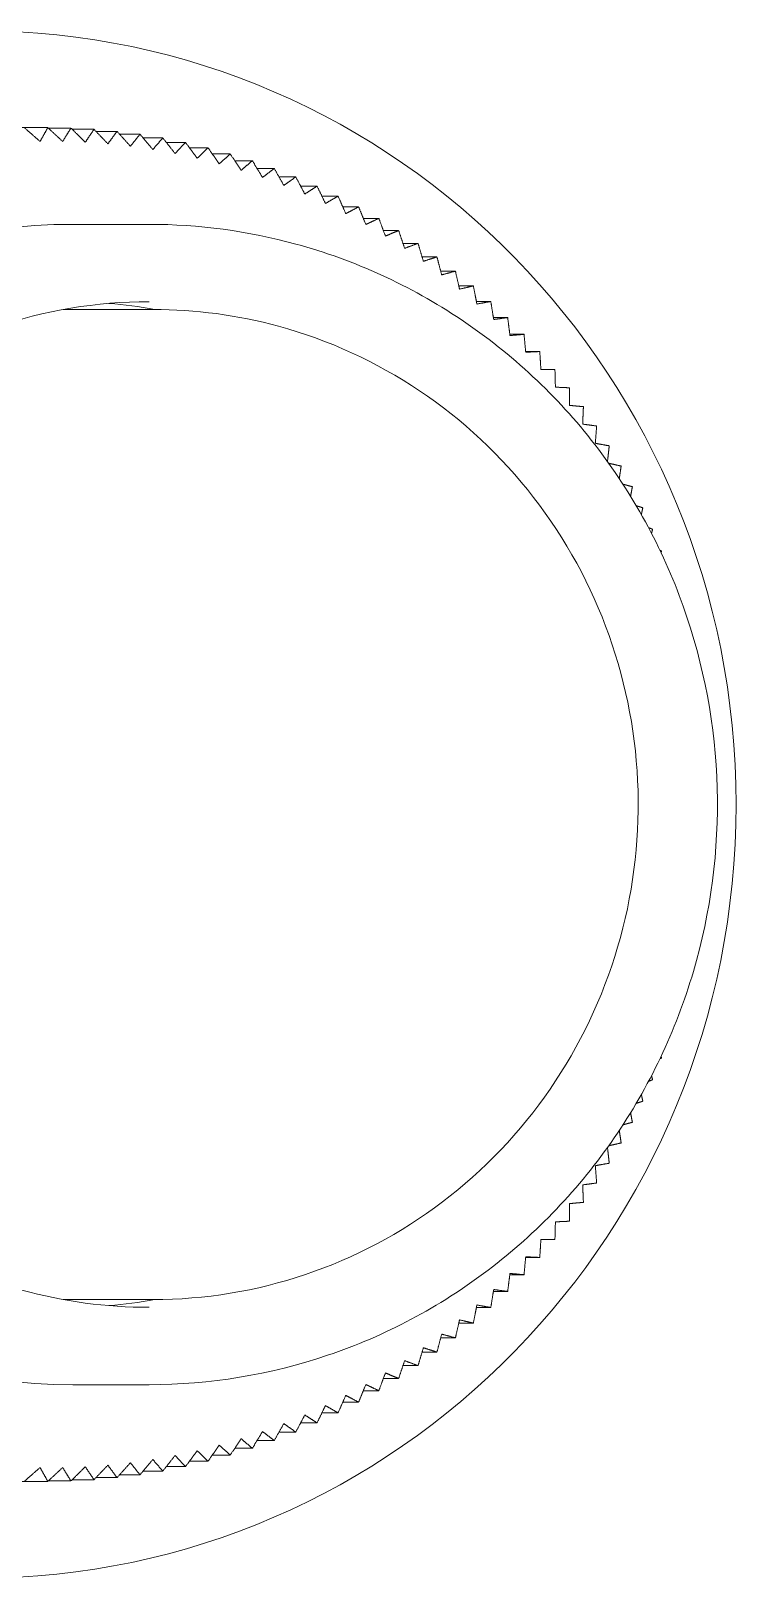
# Model space of a CAD drawing. Header units: millimetres. Extents: x 4969 to 37601, y -771 to 6478.
# Drawn here: x 10693.82 to 10712.06, y 3093.16 to 3133.16 of the extents above; entities that cross this region are included whole.
import ezdxf

# ---------------------------------------------------------------- set-up
doc = ezdxf.new("R2010")
doc.units = ezdxf.units.MM
doc.header["$LTSCALE"] = 7
doc.header["$MEASUREMENT"] = 0
doc.layers.get('0').update_dxf_attribs({"linetype": 'CONTINUOUS'})
doc.layers.add('REMOTE BOX ASSY(OP)$0$가시적인 것(ISO)', color=3, linetype='CONTINUOUS', lineweight=5)

# ---------------------------------------------------------------- blocks, each defined once
blk = doc.blocks.new('A$C110D02F4')
at = {"layer": 'REMOTE BOX ASSY(OP)$0$가시적인 것(ISO)'}
for p, q in [((-109.968, 215), (-108.201, 215)), ((-108.189, 214.989), (-107.603, 214.989)), ((-107.571, 214.957), (-107.007, 214.957)), ((-106.956, 214.904), (-106.412, 214.904)), ((-106.345, 214.83), (-105.819, 214.83)), ((-105.738, 214.734), (-105.228, 214.734)), ((-105.136, 214.618), (-104.642, 214.618)), ((-104.54, 214.48), (-104.06, 214.48)), ((-103.95, 214.322), (-103.483, 214.322)), ((-103.366, 214.143), (-102.911, 214.143)), ((-102.79, 213.945), (-102.346, 213.945)), ((-102.223, 213.726), (-101.789, 213.726)), ((-101.663, 213.487), (-101.239, 213.487)), ((-101.113, 213.229), (-100.697, 213.229)), ((-100.573, 212.952), (-100.165, 212.952)), ((-107.556, 212.5), (-105.581, 212.5)), ((-100.044, 212.655), (-99.642, 212.655)), ((-99.525, 212.341), (-99.13, 212.341)), ((-99.018, 212.008), (-98.629, 212.008)), ((-98.524, 211.658), (-98.139, 211.658)), ((-98.042, 211.29), (-97.662, 211.29)), ((-97.574, 210.906), (-97.198, 210.906)), ((-97.119, 210.505), (-96.747, 210.505)), ((-107.66, 210.3), (-105.477, 210.3)), ((-96.679, 210.088), (-96.31, 210.088)), ((-96.255, 209.657), (-95.888, 209.657)), ((-95.845, 209.21), (-95.48, 209.21)), ((-95.845, 185.79), (-95.48, 185.79)), ((-96.255, 185.343), (-95.888, 185.343)), ((-96.679, 184.912), (-96.31, 184.912)), ((-107.66, 184.7), (-105.477, 184.7)), ((-97.119, 184.495), (-96.747, 184.495)), ((-97.574, 184.094), (-97.198, 184.094)), ((-98.042, 183.71), (-97.662, 183.71)), ((-98.524, 183.342), (-98.139, 183.342)), ((-99.018, 182.992), (-98.629, 182.992)), ((-107.556, 182.5), (-105.581, 182.5)), ((-99.525, 182.659), (-99.13, 182.659)), ((-100.573, 182.048), (-100.165, 182.048)), ((-100.044, 182.345), (-99.642, 182.345)), ((-101.113, 181.771), (-100.697, 181.771)), ((-102.223, 181.274), (-101.789, 181.274)), ((-101.663, 181.513), (-101.239, 181.513)), ((-103.366, 180.857), (-102.911, 180.857)), ((-102.79, 181.055), (-102.346, 181.055)), ((-104.54, 180.52), (-104.06, 180.52)), ((-103.95, 180.678), (-103.483, 180.678)), ((-109.968, 180), (-108.201, 180)), ((-108.189, 180.011), (-107.603, 180.011)), ((-107.571, 180.043), (-107.007, 180.043)), ((-106.956, 180.096), (-106.412, 180.096)), ((-106.345, 180.17), (-105.819, 180.17)), ((-105.738, 180.266), (-105.228, 180.266)), ((-105.136, 180.382), (-104.642, 180.382))]:
    blk.add_line(p, q, dxfattribs=at)
for centre, major_axis, start_param, end_param in [((-109.968, 197.5), (0, 20), 3.141593, 6.283185), ((-107.556, 197.5), (0, 15), 0, 3.141593), ((-107.66, 197.5), (0, 13), 6.107521, 6.20127), ((-107.66, 197.5), (0, 12.8), 0, 0.011467), ((-107.66, 197.5), (0, -12.8), 6.271718, 6.283185), ((-107.66, 197.5), (0, -13), 0.081915, 0.175665)]:
    blk.add_ellipse(centre, major_axis=major_axis, ratio=0.978148, start_param=start_param, end_param=end_param, dxfattribs=at)
for points, weights in [([(-108.402, 214.643), (-108.598, 214.815), (-108.798, 214.989)], [1.00002561969, 1.00010309761, 1]), ([(-108.201, 215), (-108.302, 214.82), (-108.402, 214.643)], [1, 1.0001030976, 1.00002561969]), ([(-107.817, 214.643), (-108.007, 214.82), (-108.201, 215)], [1.00002561969, 1.0001030976, 1]), ([(-107.603, 214.989), (-107.711, 214.815), (-107.817, 214.643)], [1, 1.0001030976, 1.00002561969]), ([(-107.232, 214.622), (-107.415, 214.804), (-107.603, 214.989)], [1.00002561969, 1.0001030976, 1]), ([(-107.007, 214.957), (-107.12, 214.788), (-107.232, 214.622)], [1, 1.00010309761, 1.00002561969]), ([(-106.648, 214.581), (-106.825, 214.767), (-107.007, 214.957)], [1.00002561969, 1.0001030976, 1]), ([(-106.412, 214.904), (-106.531, 214.741), (-106.648, 214.581)], [1, 1.0001030976, 1.00002561969]), ([(-106.066, 214.518), (-106.237, 214.709), (-106.412, 214.904)], [1.00002561969, 1.0001030976, 1]), ([(-105.819, 214.83), (-105.943, 214.672), (-106.066, 214.518)], [1, 1.00010309761, 1.00002561969]), ([(-105.486, 214.435), (-105.65, 214.63), (-105.819, 214.83)], [1.00002561969, 1.0001030976, 1]), ([(-105.228, 214.734), (-105.358, 214.583), (-105.486, 214.435)], [1, 1.0001030976, 1.00002561969]), ([(-104.91, 214.331), (-105.067, 214.53), (-105.228, 214.734)], [1.00002561969, 1.0001030976, 1]), ([(-104.642, 214.618), (-104.777, 214.473), (-104.91, 214.331)], [1, 1.0001030976, 1.00002561969]), ([(-104.337, 214.207), (-104.488, 214.41), (-104.642, 214.618)], [1.00002561969, 1.00010309761, 1]), ([(-104.06, 214.48), (-104.199, 214.342), (-104.337, 214.207)], [1, 1.0001030976, 1.00002561969]), ([(-103.769, 214.062), (-103.912, 214.269), (-104.06, 214.48)], [1.00002561969, 1.0001030976, 1]), ([(-103.483, 214.322), (-103.627, 214.191), (-103.769, 214.062)], [1, 1.0001030976, 1.00002561969]), ([(-103.206, 213.897), (-103.343, 214.107), (-103.483, 214.322)], [1.00002561969, 1.0001030976, 1]), ([(-102.911, 214.143), (-103.06, 214.019), (-103.206, 213.897)], [1, 1.0001030976, 1.00002561969]), ([(-102.649, 213.712), (-102.779, 213.925), (-102.911, 214.143)], [1.00002561969, 1.0001030976, 1]), ([(-102.346, 213.945), (-102.499, 213.827), (-102.649, 213.712)], [1, 1.0001030976, 1.00002561969]), ([(-102.099, 213.507), (-102.221, 213.724), (-102.346, 213.945)], [1.00002561969, 1.0001030976, 1]), ([(-101.789, 213.726), (-101.945, 213.615), (-102.099, 213.507)], [1, 1.0001030976, 1.00002561969]), ([(-101.557, 213.283), (-101.671, 213.502), (-101.789, 213.726)], [1.00002561969, 1.0001030976, 1]), ([(-101.239, 213.487), (-101.399, 213.384), (-101.557, 213.283)], [1, 1.0001030976, 1.00002561969]), ([(-101.022, 213.04), (-101.129, 213.261), (-101.239, 213.487)], [1.00002561969, 1.0001030976, 1]), ([(-100.697, 213.229), (-100.861, 213.133), (-101.022, 213.04)], [1, 1.0001030976, 1.00002561969]), ([(-100.496, 212.777), (-100.595, 213.001), (-100.697, 213.229)], [1.00002561969, 1.0001030976, 1]), ([(-100.165, 212.952), (-100.331, 212.863), (-100.496, 212.777)], [1, 1.0001030976, 1.00002561969]), ([(-99.979, 212.496), (-100.07, 212.722), (-100.165, 212.952)], [1.00002561969, 1.0001030976, 1]), ([(-99.642, 212.655), (-99.812, 212.575), (-99.979, 212.496)], [1, 1.00010309761, 1.00002561969]), ([(-99.472, 212.197), (-99.556, 212.424), (-99.642, 212.655)], [1.00002561969, 1.00010309761, 1]), ([(-99.13, 212.341), (-99.302, 212.268), (-99.472, 212.197)], [1, 1.00010309761, 1.00002561969]), ([(-98.975, 211.88), (-99.051, 212.108), (-99.13, 212.341)], [1.00002561969, 1.0001030976, 1]), ([(-98.629, 212.008), (-98.804, 211.943), (-98.975, 211.88)], [1, 1.00010309761, 1.00002561969]), ([(-98.49, 211.545), (-98.558, 211.774), (-98.629, 212.008)], [1.00002561969, 1.0001030976, 1]), ([(-98.139, 211.658), (-98.316, 211.601), (-98.49, 211.545)], [1, 1.0001030976, 1.00002561969]), ([(-98.016, 211.193), (-98.077, 211.423), (-98.139, 211.658)], [1.00002561969, 1.0001030976, 1]), ([(-97.662, 211.29), (-97.841, 211.241), (-98.016, 211.193)], [1, 1.0001030976, 1.00002561969]), ([(-97.555, 210.825), (-97.608, 211.055), (-97.662, 211.29)], [1.00002561969, 1.0001030976, 1]), ([(-97.198, 210.906), (-97.378, 210.865), (-97.555, 210.825)], [1, 1.0001030976, 1.00002561969]), ([(-97.107, 210.44), (-97.151, 210.671), (-97.198, 210.906)], [1.00002561969, 1.0001030976, 1]), ([(-96.747, 210.505), (-96.928, 210.472), (-97.107, 210.44)], [1, 1.00010309759, 1.00002561969]), ([(-96.672, 210.04), (-96.709, 210.27), (-96.747, 210.505)], [1.00002561969, 1.00010309761, 1]), ([(-96.31, 210.088), (-96.492, 210.064), (-96.672, 210.04)], [1, 1.0001030976, 1.00002561969]), ([(-96.251, 209.624), (-96.28, 209.854), (-96.31, 210.088)], [1.00002561969, 1.0001030976, 1]), ([(-95.888, 209.657), (-96.071, 209.64), (-96.251, 209.624)], [1, 1.0001030976, 1.00002561969]), ([(-95.844, 209.194), (-95.865, 209.423), (-95.888, 209.657)], [1.00002561969, 1.00010309761, 1]), ([(-95.48, 209.21), (-95.663, 209.202), (-95.844, 209.194)], [1, 1.00010309761, 1.00002561969]), ([(-95.452, 208.749), (-95.466, 208.977), (-95.48, 209.21)], [1.00002561969, 1.0001030976, 1]), ([(-95.088, 208.749), (-95.272, 208.749), (-95.452, 208.749)], [1, 1.0001030976, 1.00002561969]), ([(-95.076, 208.29), (-95.082, 208.517), (-95.088, 208.749)], [1.00002561969, 1.0001030976, 1]), ([(-94.712, 208.274), (-94.895, 208.282), (-95.076, 208.29)], [1, 1.00010309761, 1.00002561969]), ([(-94.715, 207.819), (-94.713, 208.044), (-94.712, 208.274)], [1.00002561969, 1.0001030976, 1]), ([(-94.352, 207.786), (-94.535, 207.803), (-94.715, 207.819)], [1, 1.0001030976, 1.00002561969]), ([(-94.371, 207.335), (-94.362, 207.558), (-94.352, 207.786)], [1.00002561969, 1.0001030976, 1]), ([(-94.01, 207.286), (-94.192, 207.31), (-94.371, 207.335)], [1, 1.0001030976, 1.00002561969]), ([(-94.044, 206.838), (-94.027, 207.06), (-94.01, 207.286)], [1.00002561969, 1.00010309761, 1]), ([(-93.684, 206.774), (-93.866, 206.806), (-94.044, 206.838)], [1, 1.00010309761, 1.00002561969]), ([(-93.73, 206.368), (-93.707, 206.569), (-93.684, 206.774)], [1.00003731249, 1.00009447822, 1]), ([(-93.377, 206.25), (-93.538, 206.287), (-93.698, 206.323)], [1, 1.00009256185, 1.00003956915]), ([(-93.424, 205.926), (-93.4, 206.087), (-93.377, 206.25)], [1.00005374358, 1.00007622067, 1]), ([(-93.087, 205.716), (-93.209, 205.749), (-93.33, 205.782)], [1, 1.00007057698, 1.00005653106]), ([(-93.132, 205.469), (-93.11, 205.592), (-93.087, 205.716)], [1.00005886209, 1.00005871887, 1]), ([(-92.816, 205.171), (-92.901, 205.199), (-92.986, 205.226)], [1, 1.00004996962, 1.00005751893]), ([(-92.854, 204.997), (-92.835, 205.084), (-92.816, 205.171)], [1.00005404637, 1.00004202541, 1]), ([(-92.563, 204.618), (-92.615, 204.637), (-92.667, 204.656)], [1, 1.00003079594, 1.00004547991]), ([(-92.591, 204.511), (-92.577, 204.564), (-92.563, 204.618)], [1.00004073141, 1.00002619385, 1]), ([(-92.33, 204.056), (-92.352, 204.065), (-92.374, 204.074)], [1, 1.00001310539, 1.00002329294]), ([(-92.343, 204.01), (-92.336, 204.033), (-92.33, 204.056)], [1.0000203961, 1.00001127859, 1]), ([(-92.374, 190.926), (-92.352, 190.935), (-92.33, 190.944)], [1.00002329294, 1.00001310539, 1]), ([(-92.33, 190.944), (-92.336, 190.967), (-92.343, 190.99)], [1, 1.00001127859, 1.0000203961]), ([(-92.563, 190.382), (-92.577, 190.436), (-92.591, 190.489)], [1, 1.00002619385, 1.00004073141]), ([(-92.816, 189.829), (-92.835, 189.916), (-92.854, 190.003)], [1, 1.00004202541, 1.00005404637]), ([(-92.667, 190.344), (-92.615, 190.363), (-92.563, 190.382)], [1.0000454799, 1.00003079594, 1]), ([(-92.986, 189.774), (-92.901, 189.801), (-92.816, 189.829)], [1.00005751893, 1.00004996962, 1]), ([(-93.33, 189.218), (-93.209, 189.251), (-93.087, 189.284)], [1.00005653107, 1.00007057698, 1]), ([(-93.087, 189.284), (-93.11, 189.408), (-93.132, 189.531)], [1, 1.00005871887, 1.00005886209]), ([(-93.377, 188.75), (-93.4, 188.913), (-93.424, 189.074)], [1, 1.00007622068, 1.00005374359]), ([(-93.684, 188.226), (-93.707, 188.431), (-93.73, 188.632)], [1, 1.0000944782, 1.00003731248]), ([(-93.698, 188.677), (-93.538, 188.713), (-93.377, 188.75)], [1.00003956915, 1.00009256185, 1]), ([(-94.044, 188.162), (-93.866, 188.194), (-93.684, 188.226)], [1.00002561969, 1.0001030976, 1]), ([(-94.01, 187.714), (-94.027, 187.94), (-94.044, 188.162)], [1, 1.0001030976, 1.00002561969]), ([(-94.371, 187.665), (-94.192, 187.69), (-94.01, 187.714)], [1.00002561969, 1.0001030976, 1]), ([(-94.352, 187.214), (-94.362, 187.442), (-94.371, 187.665)], [1, 1.0001030976, 1.00002561969]), ([(-94.715, 187.181), (-94.535, 187.197), (-94.352, 187.214)], [1.00002561969, 1.00010309761, 1]), ([(-94.712, 186.726), (-94.713, 186.956), (-94.715, 187.181)], [1, 1.00010309761, 1.00002561969]), ([(-95.088, 186.251), (-95.082, 186.483), (-95.076, 186.71)], [1, 1.00010309761, 1.00002561969]), ([(-95.076, 186.71), (-94.895, 186.718), (-94.712, 186.726)], [1.00002561969, 1.00010309761, 1]), ([(-95.48, 185.79), (-95.466, 186.023), (-95.452, 186.251)], [1, 1.0001030976, 1.00002561969]), ([(-95.452, 186.251), (-95.272, 186.251), (-95.088, 186.251)], [1.00002561969, 1.0001030976, 1]), ([(-95.888, 185.343), (-95.865, 185.577), (-95.844, 185.806)], [1, 1.0001030976, 1.00002561969]), ([(-95.844, 185.806), (-95.663, 185.798), (-95.48, 185.79)], [1.00002561969, 1.0001030976, 1]), ([(-96.31, 184.912), (-96.28, 185.146), (-96.251, 185.376)], [1, 1.0001030976, 1.00002561969]), ([(-96.251, 185.376), (-96.071, 185.36), (-95.888, 185.343)], [1.00002561969, 1.0001030976, 1]), ([(-96.747, 184.495), (-96.709, 184.73), (-96.672, 184.96)], [1, 1.00010309761, 1.00002561969]), ([(-96.672, 184.96), (-96.492, 184.936), (-96.31, 184.912)], [1.00002561969, 1.0001030976, 1]), ([(-97.198, 184.094), (-97.151, 184.329), (-97.107, 184.56)], [1, 1.0001030976, 1.00002561969]), ([(-97.107, 184.56), (-96.928, 184.528), (-96.747, 184.495)], [1.00002561969, 1.0001030976, 1]), ([(-97.662, 183.71), (-97.608, 183.945), (-97.555, 184.175)], [1, 1.0001030976, 1.00002561969]), ([(-97.555, 184.175), (-97.378, 184.135), (-97.198, 184.094)], [1.00002561969, 1.0001030976, 1]), ([(-98.139, 183.342), (-98.077, 183.577), (-98.016, 183.807)], [1, 1.0001030976, 1.00002561969]), ([(-98.016, 183.807), (-97.841, 183.759), (-97.662, 183.71)], [1.00002561969, 1.0001030976, 1]), ([(-98.629, 182.992), (-98.558, 183.226), (-98.49, 183.455)], [1, 1.0001030976, 1.00002561969]), ([(-98.49, 183.455), (-98.316, 183.399), (-98.139, 183.342)], [1.00002561969, 1.0001030976, 1]), ([(-99.642, 182.345), (-99.556, 182.576), (-99.472, 182.803)], [1, 1.00010309761, 1.00002561969]), ([(-99.472, 182.803), (-99.302, 182.732), (-99.13, 182.659)], [1.00002561969, 1.00010309761, 1]), ([(-99.13, 182.659), (-99.051, 182.892), (-98.975, 183.12)], [1, 1.0001030976, 1.00002561969]), ([(-98.975, 183.12), (-98.804, 183.057), (-98.629, 182.992)], [1.00002561969, 1.00010309761, 1]), ([(-100.165, 182.048), (-100.07, 182.278), (-99.979, 182.504)], [1, 1.0001030976, 1.00002561969]), ([(-99.979, 182.504), (-99.812, 182.425), (-99.642, 182.345)], [1.00002561969, 1.0001030976, 1]), ([(-100.697, 181.771), (-100.595, 181.999), (-100.496, 182.223)], [1, 1.0001030976, 1.00002561969]), ([(-100.496, 182.223), (-100.331, 182.137), (-100.165, 182.048)], [1.00002561969, 1.00010309761, 1]), ([(-101.789, 181.274), (-101.671, 181.498), (-101.557, 181.717)], [1, 1.00010309761, 1.00002561969]), ([(-101.557, 181.717), (-101.399, 181.616), (-101.239, 181.513)], [1.00002561969, 1.00010309761, 1]), ([(-101.239, 181.513), (-101.129, 181.739), (-101.022, 181.96)], [1, 1.0001030976, 1.00002561969]), ([(-101.022, 181.96), (-100.861, 181.867), (-100.697, 181.771)], [1.00002561969, 1.00010309761, 1]), ([(-102.911, 180.857), (-102.779, 181.075), (-102.649, 181.288)], [1, 1.00010309761, 1.00002561969]), ([(-102.649, 181.288), (-102.499, 181.173), (-102.346, 181.055)], [1.00002561969, 1.00010309761, 1]), ([(-102.346, 181.055), (-102.221, 181.276), (-102.099, 181.493)], [1, 1.0001030976, 1.00002561969]), ([(-102.099, 181.493), (-101.945, 181.385), (-101.789, 181.274)], [1.00002561969, 1.00010309761, 1]), ([(-104.06, 180.52), (-103.912, 180.731), (-103.769, 180.938)], [1, 1.0001030976, 1.00002561969]), ([(-103.769, 180.938), (-103.627, 180.809), (-103.483, 180.678)], [1.00002561969, 1.00010309761, 1]), ([(-103.483, 180.678), (-103.343, 180.893), (-103.206, 181.103)], [1, 1.00010309761, 1.00002561969]), ([(-103.206, 181.103), (-103.06, 180.981), (-102.911, 180.857)], [1.00002561969, 1.0001030976, 1]), ([(-107.007, 180.043), (-106.825, 180.233), (-106.648, 180.419)], [1, 1.00010309761, 1.00002561969]), ([(-106.648, 180.419), (-106.531, 180.259), (-106.412, 180.096)], [1.00002561969, 1.0001030976, 1]), ([(-106.412, 180.096), (-106.237, 180.291), (-106.066, 180.482)], [1, 1.0001030976, 1.00002561969]), ([(-106.066, 180.482), (-105.943, 180.328), (-105.819, 180.17)], [1.00002561969, 1.0001030976, 1]), ([(-105.819, 180.17), (-105.65, 180.37), (-105.486, 180.565)], [1, 1.0001030976, 1.00002561969]), ([(-105.486, 180.565), (-105.358, 180.417), (-105.228, 180.266)], [1.00002561969, 1.0001030976, 1]), ([(-105.228, 180.266), (-105.067, 180.47), (-104.91, 180.669)], [1, 1.0001030976, 1.00002561969]), ([(-104.91, 180.669), (-104.777, 180.527), (-104.642, 180.382)], [1.00002561969, 1.0001030976, 1]), ([(-104.642, 180.382), (-104.488, 180.59), (-104.337, 180.793)], [1, 1.00010309761, 1.00002561969]), ([(-104.337, 180.793), (-104.199, 180.658), (-104.06, 180.52)], [1.00002561969, 1.00010309761, 1]), ([(-108.798, 180.011), (-108.598, 180.185), (-108.402, 180.357)], [1, 1.00010309761, 1.00002561969]), ([(-108.402, 180.357), (-108.302, 180.18), (-108.201, 180)], [1.00002561969, 1.00010309761, 1]), ([(-108.201, 180), (-108.007, 180.18), (-107.817, 180.357)], [1, 1.00010309761, 1.00002561969]), ([(-107.817, 180.357), (-107.711, 180.185), (-107.603, 180.011)], [1.00002561969, 1.0001030976, 1]), ([(-107.603, 180.011), (-107.415, 180.196), (-107.232, 180.378)], [1, 1.0001030976, 1.00002561969]), ([(-107.232, 180.378), (-107.12, 180.212), (-107.007, 180.043)], [1.00002561969, 1.0001030976, 1])]:
    blk.add_rational_spline(points, weights, degree=2, dxfattribs=at)
for points, knots in [([(-105.581, 182.5), (-104.016, 182.5), (-102.451, 182.757), (-99.479, 183.761), (-98.073, 184.508), (-95.559, 186.414), (-94.453, 187.574), (-92.653, 190.193), (-91.96, 191.651), (-91.057, 194.716), (-90.849, 196.324), (-90.937, 199.526), (-91.235, 201.12), (-92.308, 204.131), (-93.082, 205.549), (-95.029, 208.061), (-96.201, 209.156), (-98.822, 210.914), (-100.27, 211.577), (-103.021, 212.328), (-104.301, 212.5), (-105.581, 212.5)], [3.141593, 3.141593, 3.141593, 3.141593, 3.460664, 3.460664, 3.779932, 3.779932, 4.099695, 4.099695, 4.420022, 4.420022, 4.740765, 4.740765, 5.061641, 5.061641, 5.382329, 5.382329, 5.702561, 5.702561, 6.022221, 6.022221, 6.283185, 6.283185, 6.283185, 6.283185]), ([(-105.581, 210.5), (-106.938, 210.5), (-108.294, 210.275), (-110.869, 209.4), (-112.087, 208.749), (-114.26, 207.088), (-115.215, 206.078), (-116.766, 203.803), (-117.361, 202.538), (-118.133, 199.882), (-118.31, 198.491), (-118.229, 195.723), (-117.97, 194.346), (-117.044, 191.745), (-116.376, 190.521), (-114.698, 188.349), (-113.688, 187.401), (-111.427, 185.877), (-110.176, 185.302), (-107.798, 184.649), (-106.689, 184.5), (-105.581, 184.5)], [0, 0, 0, 0, 0.321159, 0.321159, 0.642065, 0.642065, 0.962346, 0.962346, 1.281932, 1.281932, 1.601016, 1.601016, 1.919945, 1.919945, 2.239101, 2.239101, 2.558808, 2.558808, 2.87922, 2.87922, 3.141593, 3.141593, 3.141593, 3.141593]), ([(-105.477, 184.7), (-104.142, 184.7), (-102.806, 184.92), (-100.27, 185.776), (-99.07, 186.412), (-96.925, 188.039), (-95.98, 189.029), (-94.444, 191.262), (-93.852, 192.506), (-93.081, 195.123), (-92.902, 196.495), (-92.978, 199.228), (-93.232, 200.588), (-94.148, 203.158), (-94.809, 204.368), (-96.471, 206.512), (-97.471, 207.447), (-99.708, 208.947), (-100.944, 209.513), (-103.292, 210.153), (-104.385, 210.3), (-105.477, 210.3)], [3.141593, 3.141593, 3.141593, 3.141593, 3.460511, 3.460511, 3.779659, 3.779659, 4.099381, 4.099381, 4.419762, 4.419762, 4.740628, 4.740628, 5.06165, 5.06165, 5.382452, 5.382452, 5.702721, 5.702721, 6.022325, 6.022325, 6.283185, 6.283185, 6.283185, 6.283185])]:
    blk.add_open_spline(points, degree=3, knots=knots, dxfattribs=at)

msp = doc.modelspace()

# ---------------------------------------------------------------- block references
msp.add_blockref('A$C110D02F4', (10802.462, 2915.664, -0.01))

doc.saveas('drawing.dxf')
